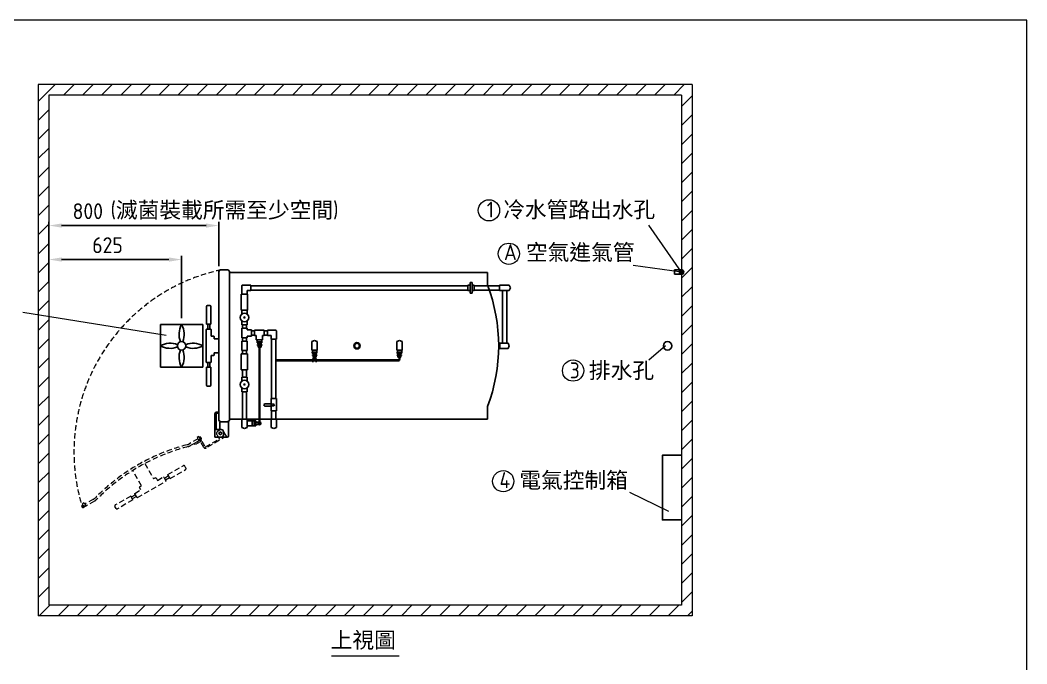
# Model space of a CAD drawing. Header units: millimetres. Extents: x -207083 to -195363, y -25146 to -16906.
# Drawn here: x -200104 to -195363, y -19936 to -16906 of the extents above; entities that cross this region are included whole.
import ezdxf

# ---------------------------------------------------------------- set-up
doc = ezdxf.new("R2010")
doc.units = ezdxf.units.MM
doc.linetypes.add('HIDDEN', pattern=[9.525, 6.35, -3.175])
doc.layers.get('0').update_dxf_attribs({"lineweight": 25})
for name, color, linetype, lineweight in [('D', 3, 'Continuous', 13), ('F', 7, 'Continuous', 15), ('H', 2, 'HIDDEN', 15), ('S', 4, 'Continuous', 15)]:
    doc.layers.add(name, color=color, linetype=linetype, lineweight=lineweight)
doc.styles.get("Standard").update_dxf_attribs({"font": 'KAIU.TTF'})
doc.styles.add('STU25', font='isocp2.shx')
doc.dimstyles.new('STU25', dxfattribs={"dimscale": 30, "dimtxt": 2.5, "dimasz": 2, "dimexe": 0.6, "dimexo": 1, "dimgap": 1, "dimtad": 1, "dimdsep": 46, "dimtxsty": 'STU25', "dimcen": 2, "dimazin": 2, "dimtfac": 1, "dimtmove": 0, "dimatfit": 3, "dimfxl": 0, "dimtolj": 1, "dimtzin": 0, "dimarcsym": 0})

# ---------------------------------------------------------------- blocks, each defined once
blk = doc.blocks.new('*D6')
at = {"layer": 'D', "color": 0, "linetype": 'Continuous', "lineweight": -2}
for p, q in [((-199968.8, -18113.1), (-199968.8, -18014.5)), ((-199343.8, -18308.6), (-199343.8, -18014.5)), ((-199403.8, -18032.5), (-199908.8, -18032.5))]:
    blk.add_line(p, q, dxfattribs=at)
at = {"layer": 'D', "color": 0}
for points in [[(-199908.8, -18022.5), (-199908.8, -18042.5), (-199968.8, -18032.5)], [(-199403.8, -18042.5), (-199403.8, -18022.5), (-199343.8, -18032.5)]]:
    blk.add_solid(points, dxfattribs=at)
at = {"layer": 'Defpoints', "color": 0}
for p in [(-199968.8, -18032.5), (-199968.8, -18143.1), (-199343.8, -18338.6)]:
    blk.add_point(p, dxfattribs=at)
at = {"layer": 'D', "color": 0, "insert": (-199692.6, -17965), "char_height": 75, "attachment_point": 5, "style": 'STU25'}
blk.add_mtext('\\A1;625', dxfattribs=at)
blk = doc.blocks.new('*D15')
at = {"layer": 'D', "color": 0, "lineweight": -2}
for p, q in [((-199968.8, -18143.1), (-199968.8, -17854.6)), ((-199228.8, -17872.6), (-199908.8, -17872.6)), ((-199168.8, -18063.6), (-199168.8, -17854.6))]:
    blk.add_line(p, q, dxfattribs=at)
at = {"layer": 'D', "color": 0}
for points in [[(-199908.8, -17862.6), (-199908.8, -17882.6), (-199968.8, -17872.6)], [(-199228.8, -17882.6), (-199228.8, -17862.6), (-199168.8, -17872.6)]]:
    blk.add_solid(points, dxfattribs=at)
at = {"layer": 'Defpoints', "color": 0}
for p in [(-199968.8, -17872.6), (-199168.8, -18093.6), (-199968.8, -18173.1)]:
    blk.add_point(p, dxfattribs=at)
at = {"layer": 'D', "color": 0, "insert": (-199785.6, -17805.1), "char_height": 75, "attachment_point": 5, "style": 'STU25'}
blk.add_mtext('\\A1;800', dxfattribs=at)

msp = doc.modelspace()

# ---------------------------------------------------------------- hatches: boundary and pattern name
msp.add_hatch(color=256).paths.add_polyline_path([(-196978.959, -18091.431, 1), (-197000.48, -18091.431, 1)])
at = {"layer": 'H', "linetype": 'HIDDEN', "ltscale": 5}
h = msp.add_hatch(dxfattribs=at)
h.set_pattern_fill('ANSI31', color=256, scale=20, style=0)
h.set_pattern_definition([(45, (13017.92, -110.78), (-44.90128, 44.90128), [])])
h.paths.add_polyline_path([(-200018.793, -17209.061), (-200018.793, -19709.061), (-196939.719, -19709.061), (-196939.719, -17209.061)])
h.paths.add_polyline_path([(-199968.793, -19659.061), (-199968.793, -17259.061), (-196989.719, -17259.061), (-196989.719, -19659.061)], flags=16)

# ---------------------------------------------------------------- linework, layer by layer
at = {"linetype": 'Continuous'}
for p, q in [((-199168.789, -18106.061), (-199168.789, -18093.561)), ((-199155.789, -18080.561), (-199130.789, -18080.561)), ((-197022.094, -18081.431), (-196989.719, -18081.431)), ((-197022.094, -18081.431), (-197022.094, -18101.431)), ((-197022.094, -18101.431), (-196989.719, -18101.431)), ((-199060.293, -18195.628), (-199060.293, -18155.561)), ((-199018.178, -18153.561), (-199058.293, -18153.561)), ((-199018.178, -18156.061), (-199018.178, -18153.561)), ((-199018.178, -18178.561), (-199018.178, -18153.561)), ((-197995.513, -18156.061), (-199018.178, -18156.061)), ((-197985.513, -18153.561), (-197995.513, -18153.561)), ((-197995.513, -18153.561), (-197995.513, -18178.561)), ((-197985.513, -18191.061), (-197985.513, -18141.061)), ((-197975.513, -18141.061), (-197985.513, -18141.061)), ((-197985.513, -18153.561), (-197985.513, -18178.561)), ((-197975.513, -18191.061), (-197975.513, -18141.061)), ((-197975.513, -18153.561), (-197975.513, -18178.561)), ((-197965.513, -18153.561), (-197975.513, -18153.561)), ((-197965.513, -18153.561), (-197965.513, -18178.561)), ((-197845.988, -18156.061), (-197965.513, -18156.061)), ((-197845.988, -18153.561), (-197845.988, -18178.561)), ((-197800.489, -18153.561), (-197845.988, -18153.561)), ((-197795.489, -18166.061), (-197800.489, -18153.561)), ((-199035.293, -18195.628), (-199035.293, -18178.561)), ((-199035.293, -18178.561), (-199018.178, -18178.561)), ((-197995.513, -18176.061), (-199018.178, -18176.061)), ((-197985.513, -18178.561), (-197995.513, -18178.561)), ((-197975.513, -18191.061), (-197985.513, -18191.061)), ((-197965.513, -18178.561), (-197975.513, -18178.561)), ((-197845.988, -18176.061), (-197965.513, -18176.061)), ((-197845.988, -18178.561), (-197800.489, -18178.561)), ((-197831.958, -18426.061), (-197831.958, -18178.561)), ((-197811.958, -18426.061), (-197811.958, -18178.561)), ((-197800.489, -18178.561), (-197795.489, -18166.061)), ((-199226.753, -18337.377), (-199226.753, -18253.65)), ((-199221.753, -18248.65), (-199210.753, -18248.65)), ((-199205.753, -18337.377), (-199205.753, -18253.65)), ((-199060.293, -18270.628), (-199060.293, -18289.525)), ((-199035.293, -18289.525), (-199035.293, -18270.628)), ((-199243.793, -18338.561), (-199443.793, -18338.561)), ((-199443.793, -18338.561), (-199443.793, -18538.561)), ((-199243.793, -18338.561), (-199243.793, -18538.561)), ((-199226.753, -18337.377), (-199205.753, -18337.377)), ((-199221.003, -18359.811), (-199221.003, -18337.377)), ((-199211.503, -18359.811), (-199211.503, -18337.377)), ((-199060.293, -18320.75), (-199060.293, -18340.138)), ((-199060.293, -18340.138), (-199035.293, -18340.138)), ((-199057.793, -18340.138), (-199057.793, -18355.673)), ((-199037.793, -18340.138), (-199037.793, -18355.673)), ((-199035.293, -18340.138), (-199035.293, -18320.75)), ((-199226.253, -18359.811), (-199227.753, -18361.311)), ((-199227.753, -18361.311), (-199227.753, -18515.811)), ((-199226.253, -18359.811), (-199206.253, -18359.811)), ((-199206.253, -18359.811), (-199204.753, -18361.311)), ((-199204.753, -18361.311), (-199204.753, -18393.561)), ((-199204.753, -18393.561), (-199191.253, -18393.561)), ((-199189.753, -18395.061), (-199191.253, -18393.561)), ((-199189.753, -18395.061), (-199189.753, -18406.061)), ((-199060.293, -18355.673), (-199035.293, -18355.673)), ((-199060.293, -18400.673), (-199060.293, -18355.673)), ((-199035.293, -18363.173), (-199035.293, -18355.673)), ((-199015.293, -18363.173), (-199035.293, -18363.173)), ((-199035.293, -18393.173), (-199035.293, -18400.673)), ((-199015.293, -18393.173), (-199035.293, -18393.173)), ((-199015.293, -18393.173), (-199015.293, -18363.173)), ((-198999.904, -18368.173), (-199015.293, -18368.173)), ((-198999.904, -18388.173), (-199015.293, -18388.173)), ((-198999.904, -18365.673), (-198954.904, -18365.673)), ((-198999.904, -18365.673), (-198999.904, -18390.673)), ((-198992.404, -18390.673), (-198999.904, -18390.673)), ((-198992.404, -18410.673), (-198992.404, -18390.673)), ((-198962.404, -18410.673), (-198962.404, -18390.673)), ((-198962.404, -18390.673), (-198954.904, -18390.673)), ((-198954.904, -18365.673), (-198954.904, -18390.673)), ((-198939.516, -18368.173), (-198954.904, -18368.173)), ((-198939.516, -18388.173), (-198954.904, -18388.173)), ((-198939.516, -18365.673), (-198899.449, -18365.673)), ((-198939.516, -18390.673), (-198922.449, -18390.673)), ((-198922.449, -18390.673), (-198922.449, -18407.787)), ((-198897.449, -18407.787), (-198897.449, -18367.673)), ((-199189.753, -18406.061), (-199168.789, -18406.061)), ((-199060.293, -18400.673), (-199035.293, -18400.673)), ((-199060.293, -18416.061), (-199060.293, -18461.061)), ((-199060.293, -18416.061), (-199035.293, -18416.061)), ((-199057.793, -18416.061), (-199057.793, -18400.673)), ((-199037.793, -18416.061), (-199037.793, -18400.673)), ((-199035.293, -18461.061), (-199035.293, -18416.061)), ((-198992.404, -18410.673), (-198962.404, -18410.673)), ((-198922.449, -18407.787), (-198897.449, -18407.787)), ((-198919.949, -18687.244), (-198919.949, -18407.787)), ((-198899.949, -18407.787), (-198897.449, -18407.787)), ((-198899.949, -18687.244), (-198899.949, -18407.787)), ((-198717.793, -18413.561), (-198730.293, -18418.561)), ((-198730.293, -18418.561), (-198730.293, -18458.561)), ((-198705.293, -18418.561), (-198717.793, -18413.561)), ((-198705.293, -18458.561), (-198705.293, -18418.561)), ((-198317.793, -18413.561), (-198330.293, -18418.561)), ((-198330.293, -18418.561), (-198330.293, -18458.561)), ((-198305.293, -18418.561), (-198317.793, -18413.561)), ((-198305.293, -18458.561), (-198305.293, -18418.561)), ((-197845.413, -18426.061), (-197845.413, -18451.061)), ((-197805.413, -18426.061), (-197845.413, -18426.061)), ((-197845.413, -18448.561), (-197845.413, -18428.561)), ((-197800.413, -18438.561), (-197805.413, -18426.061)), ((-197805.413, -18451.061), (-197800.413, -18438.561)), ((-199191.253, -18483.561), (-199204.753, -18483.561)), ((-199204.753, -18483.561), (-199204.753, -18515.811)), ((-199189.753, -18482.061), (-199191.253, -18483.561)), ((-199168.789, -18471.061), (-199189.753, -18471.061)), ((-199189.753, -18482.061), (-199189.753, -18471.061)), ((-199060.293, -18461.061), (-199035.293, -18461.061)), ((-199057.793, -18461.061), (-199057.793, -18476.061)), ((-199037.793, -18461.061), (-199037.793, -18476.061)), ((-198730.293, -18458.561), (-198705.293, -18458.561)), ((-198330.293, -18458.561), (-198305.293, -18458.561)), ((-197845.413, -18451.061), (-197805.413, -18451.061)), ((-199243.793, -18538.561), (-199443.793, -18538.561)), ((-199226.253, -18517.311), (-199227.753, -18515.811)), ((-199206.253, -18517.311), (-199226.253, -18517.311)), ((-199221.003, -18517.311), (-199221.003, -18539.746)), ((-199211.503, -18517.311), (-199211.503, -18539.746)), ((-199206.253, -18517.311), (-199204.753, -18515.811)), ((-199226.753, -18539.746), (-199226.753, -18623.472)), ((-199226.753, -18539.746), (-199205.753, -18539.746)), ((-199205.753, -18539.746), (-199205.753, -18623.472)), ((-199060.293, -18585.571), (-199060.293, -18604.959)), ((-199060.293, -18585.571), (-199035.293, -18585.571)), ((-199057.793, -18551.061), (-199057.793, -18585.571)), ((-199037.793, -18551.061), (-199037.793, -18585.571)), ((-199035.293, -18604.959), (-199035.293, -18585.571)), ((-199221.753, -18628.472), (-199210.753, -18628.472)), ((-199060.293, -18636.184), (-199060.293, -18655.571)), ((-199060.293, -18655.571), (-199035.293, -18655.571)), ((-199057.793, -18655.571), (-199057.793, -18783.561)), ((-199037.793, -18655.571), (-199037.793, -18783.561)), ((-199035.293, -18655.571), (-199035.293, -18636.184)), ((-198922.449, -18687.244), (-198922.449, -18744.875)), ((-198922.449, -18687.244), (-198897.449, -18687.244)), ((-198897.449, -18744.875), (-198897.449, -18687.244)), ((-199187.289, -18868.155), (-199187.289, -18758.155)), ((-199181.289, -18758.155), (-199181.289, -18833.155)), ((-199179.289, -18750.155), (-199168.789, -18750.155)), ((-199168.789, -18756.155), (-199179.289, -18756.155)), ((-199168.789, -18771.061), (-199168.789, -18783.561)), ((-198922.449, -18744.875), (-198897.449, -18744.875)), ((-198919.949, -18744.875), (-198919.949, -18783.561)), ((-198899.949, -18744.875), (-198899.949, -18783.561)), ((-199155.789, -18796.561), (-199130.789, -18796.561)), ((-199035.293, -18783.518), (-199060.293, -18783.518)), ((-199060.293, -18783.518), (-199060.293, -18823.518)), ((-199060.293, -18823.518), (-199047.793, -18828.518)), ((-199047.793, -18828.518), (-199035.293, -18823.518)), ((-199035.293, -18823.518), (-199035.293, -18783.518)), ((-199010.911, -18791.018), (-199035.293, -18791.018)), ((-199035.293, -18816.018), (-199010.911, -18816.018)), ((-199010.911, -18816.018), (-199010.911, -18791.018)), ((-199002.365, -18816.018), (-199002.365, -18791.018)), ((-198993.967, -18816.018), (-198993.967, -18791.018)), ((-198922.449, -18783.518), (-198922.449, -18823.518)), ((-198897.449, -18783.518), (-198922.449, -18783.518)), ((-198922.449, -18823.518), (-198909.949, -18828.518)), ((-198909.949, -18828.518), (-198897.449, -18823.518)), ((-198897.449, -18823.518), (-198897.449, -18783.518)), ((-199157.289, -18833.155), (-199187.289, -18833.155)), ((-199147.289, -18858.155), (-199147.289, -18843.155))]:
    msp.add_line(p, q, dxfattribs=at)
for p, q in [((-199168.789, -18771.061), (-199168.789, -18106.061)), ((-199117.789, -18093.561), (-199117.789, -18783.561)), ((-199117.789, -18093.561), (-197903.559, -18093.561)), ((-199117.789, -18093.561), (-199117.789, -18783.561)), ((-197903.559, -18152.272), (-197903.559, -18093.561)), ((-199032.793, -18195.628), (-199062.793, -18195.628)), ((-199062.793, -18270.628), (-199062.793, -18195.628)), ((-199032.793, -18270.628), (-199032.793, -18195.628)), ((-199032.793, -18270.628), (-199062.793, -18270.628)), ((-198939.516, -18365.673), (-198939.516, -18390.673)), ((-198939.516, -18368.173), (-198939.516, -18388.173)), ((-199168.789, -18406.061), (-199168.789, -18471.061)), ((-198988.404, -18420.276), (-198988.404, -18425.276)), ((-198988.404, -18420.276), (-198965.404, -18420.276)), ((-198988.404, -18425.276), (-198965.404, -18425.276)), ((-198987.404, -18410.673), (-198967.404, -18410.673)), ((-198987.404, -18420.276), (-198987.404, -18410.673)), ((-198987.017, -18433.12), (-198966.645, -18433.12)), ((-198987.017, -18433.12), (-198987.017, -18437.042)), ((-198987.017, -18437.042), (-198966.645, -18437.042)), ((-198985.404, -18425.276), (-198985.404, -18429.198)), ((-198985.404, -18429.198), (-198968.404, -18429.198)), ((-198984.017, -18440.964), (-198969.645, -18440.964)), ((-198984.017, -18440.964), (-198984.017, -18444.885)), ((-198981.404, -18429.198), (-198981.404, -18433.12)), ((-198981.404, -18437.042), (-198981.404, -18440.964)), ((-198972.404, -18429.198), (-198972.404, -18433.12)), ((-198972.404, -18437.042), (-198972.404, -18440.964)), ((-198969.645, -18440.964), (-198969.645, -18444.885)), ((-198968.404, -18425.276), (-198968.404, -18429.198)), ((-198966.645, -18433.12), (-198966.645, -18437.042)), ((-198966.404, -18420.276), (-198966.404, -18410.673)), ((-198965.404, -18420.276), (-198965.404, -18425.276)), ((-199062.793, -18551.061), (-199062.793, -18476.061)), ((-199032.793, -18476.061), (-199062.793, -18476.061)), ((-199032.793, -18551.061), (-199032.793, -18476.061)), ((-198984.017, -18444.885), (-198969.645, -18444.885)), ((-198978.831, -18444.885), (-198978.831, -18803.518)), ((-198974.831, -18444.885), (-198974.831, -18803.518)), ((-198729.293, -18468.165), (-198729.293, -18473.165)), ((-198729.293, -18468.165), (-198706.293, -18468.165)), ((-198729.293, -18473.165), (-198706.293, -18473.165)), ((-198727.905, -18481.008), (-198727.905, -18484.93)), ((-198727.905, -18481.008), (-198707.534, -18481.008)), ((-198727.905, -18484.93), (-198707.534, -18484.93)), ((-198727.793, -18468.165), (-198727.793, -18458.561)), ((-198727.793, -18458.561), (-198707.793, -18458.561)), ((-198726.293, -18473.165), (-198726.293, -18477.087)), ((-198726.293, -18477.087), (-198709.293, -18477.087)), ((-198724.905, -18488.852), (-198724.905, -18492.774)), ((-198724.905, -18488.852), (-198710.534, -18488.852)), ((-198722.293, -18477.087), (-198722.293, -18481.008)), ((-198722.293, -18484.93), (-198722.293, -18488.852)), ((-198713.293, -18477.087), (-198713.293, -18481.008)), ((-198713.293, -18484.93), (-198713.293, -18488.852)), ((-198710.534, -18488.852), (-198710.534, -18492.774)), ((-198709.293, -18473.165), (-198709.293, -18477.087)), ((-198707.534, -18481.008), (-198707.534, -18484.93)), ((-198706.793, -18468.165), (-198706.793, -18458.561)), ((-198706.293, -18468.165), (-198706.293, -18473.165)), ((-198329.293, -18468.165), (-198329.293, -18473.165)), ((-198329.293, -18468.165), (-198306.293, -18468.165)), ((-198329.293, -18473.165), (-198306.293, -18473.165)), ((-198327.905, -18481.008), (-198327.905, -18484.93)), ((-198327.905, -18481.008), (-198307.534, -18481.008)), ((-198327.905, -18484.93), (-198307.534, -18484.93)), ((-198327.793, -18458.561), (-198307.793, -18458.561)), ((-198327.793, -18468.165), (-198327.793, -18458.561)), ((-198326.293, -18473.165), (-198326.293, -18477.087)), ((-198326.293, -18477.087), (-198309.293, -18477.087)), ((-198324.905, -18488.852), (-198324.905, -18492.774)), ((-198324.905, -18488.852), (-198310.534, -18488.852)), ((-198322.293, -18477.087), (-198322.293, -18481.008)), ((-198322.293, -18484.93), (-198322.293, -18488.852)), ((-198313.293, -18477.087), (-198313.293, -18481.008)), ((-198313.293, -18484.93), (-198313.293, -18488.852)), ((-198310.534, -18488.852), (-198310.534, -18492.774)), ((-198309.293, -18473.165), (-198309.293, -18477.087)), ((-198307.534, -18481.008), (-198307.534, -18484.93)), ((-198306.793, -18468.165), (-198306.793, -18458.561)), ((-198306.293, -18468.165), (-198306.293, -18473.165)), ((-198728.815, -18504.99), (-198899.949, -18504.99)), ((-198728.815, -18508.99), (-198899.949, -18508.99)), ((-198728.815, -18512.176), (-198728.815, -18501.805)), ((-198728.815, -18501.805), (-198722.979, -18501.805)), ((-198728.815, -18512.176), (-198722.979, -18512.176)), ((-198724.905, -18492.774), (-198710.534, -18492.774)), ((-198722.979, -18512.176), (-198722.979, -18501.805)), ((-198722.979, -18503.99), (-198720.793, -18503.99)), ((-198722.979, -18504.072), (-198722.979, -18509.909)), ((-198722.979, -18509.99), (-198712.607, -18509.99)), ((-198722.905, -18492.774), (-198712.534, -18492.774)), ((-198722.905, -18492.774), (-198722.905, -18498.611)), ((-198722.905, -18498.611), (-198712.534, -18498.611)), ((-198720.793, -18503.99), (-198720.793, -18498.611)), ((-198714.793, -18503.99), (-198714.793, -18498.611)), ((-198714.793, -18503.99), (-198712.607, -18503.99)), ((-198706.771, -18501.805), (-198712.607, -18501.805)), ((-198712.607, -18512.176), (-198712.607, -18501.805)), ((-198712.607, -18504.072), (-198712.607, -18509.909)), ((-198706.771, -18512.176), (-198712.607, -18512.176)), ((-198712.534, -18492.774), (-198712.534, -18498.611)), ((-198706.771, -18512.176), (-198706.771, -18501.805)), ((-198706.771, -18504.99), (-198322.793, -18504.99)), ((-198706.771, -18508.99), (-198322.793, -18508.99)), ((-198324.905, -18492.774), (-198310.534, -18492.774)), ((-198319.793, -18501.99), (-198319.793, -18492.774)), ((-198315.793, -18501.99), (-198315.793, -18492.774)), ((-199032.793, -18551.061), (-199062.793, -18551.061)), ((-198950.498, -18711.917), (-198922.449, -18711.917)), ((-198950.498, -18721.888), (-198922.449, -18721.888)), ((-198922.449, -18711.917), (-198909.949, -18713.458)), ((-198922.449, -18721.888), (-198909.949, -18720.347)), ((-197903.559, -18724.851), (-197903.559, -18783.561)), ((-199163.289, -18796.561), (-199123.289, -18796.561)), ((-199163.289, -18796.561), (-199163.289, -18815.155)), ((-199163.289, -18830.824), (-199163.289, -18815.155)), ((-199163.289, -18820.155), (-199163.289, -18830.393)), ((-199123.289, -18796.561), (-199123.289, -18862.155)), ((-199123.289, -18820.155), (-199123.289, -18862.155)), ((-199117.789, -18783.561), (-197903.559, -18783.561)), ((-199010.911, -18792.018), (-199002.365, -18792.018)), ((-199010.911, -18815.018), (-199002.365, -18815.018)), ((-199002.365, -18791.018), (-198993.967, -18791.018)), ((-199002.365, -18816.018), (-198993.967, -18816.018)), ((-198979.784, -18798.285), (-198993.967, -18798.285)), ((-198979.784, -18808.751), (-198993.967, -18808.751)), ((-199129.289, -18868.155), (-199187.289, -18868.155))]:
    msp.add_line(p, q)
msp.add_lwpolyline([(-198978.831, -18797.734), (-198982.84, -18800.049), (-198982.84, -18806.987), (-198976.831, -18810.456), (-198970.822, -18806.987), (-198970.822, -18800.049), (-198974.831, -18797.734)])
msp.add_lwpolyline([(-196989.719, -18953.518), (-197079.317, -18953.518), (-197079.317, -19258.207), (-196989.719, -19258.207)], dxfattribs=at)
for centre, radius in [((-196989.719, -18091.431), 10.761), ((-199047.793, -18305.138), 20), ((-199047.793, -18305.138), 3), ((-199343.793, -18438.561), 20), ((-199343.793, -18438.561), 20), ((-199343.793, -18438.561), 20), ((-199343.793, -18438.561), 20), ((-198517.793, -18438.561), 15), ((-198517.793, -18438.561), 11.88), ((-197054.719, -18438.561), 20), ((-199047.793, -18620.571), 20), ((-199047.793, -18620.571), 3), ((-198909.949, -18716.902), 3.445), ((-199161.289, -18850.655), 6.45), ((-199161.289, -18850.655), 6.45)]:
    msp.add_circle(centre, radius)
for centre, radius, start, end in [((-199155.789, -18093.561), 13, 90, 180), ((-199130.789, -18093.561), 13, 0, 90), ((-199058.293, -18155.561), 2, 90, 180), ((-199221.753, -18253.65), 5, 90, 180), ((-199210.753, -18253.65), 5, 0, 90), ((-198899.449, -18367.673), 2, 0, 90), ((-199221.753, -18623.472), 5, 180, 270), ((-199210.753, -18623.472), 5, 270, 0), ((-199179.289, -18758.155), 8, 90, 180), ((-199179.289, -18758.155), 2, 90, 180), ((-199155.789, -18783.561), 13, 180, 270), ((-199130.789, -18783.561), 13, 270, 0), ((-199157.289, -18843.155), 10, 0, 90), ((-199157.289, -18858.155), 10, 270, 0)]:
    msp.add_arc(centre, radius, start, end, dxfattribs=at)
at = {"lineweight": -3}
msp.add_arc((-198648.084, -18438.561), 797.671, 338.966919, 21.033081, dxfattribs=at)
for centre, radius, start, end in [((-199262.768, -18384.437), 93.11, 150.481802, 201.977032), ((-199424.817, -18384.437), 93.11, 338.022968, 29.518198), ((-199397.917, -18519.586), 93.11, 68.022968, 119.518198), ((-199397.917, -18357.537), 93.11, 240.481802, 291.977032), ((-199289.668, -18519.586), 93.11, 60.481802, 111.977032), ((-199289.668, -18357.537), 93.11, 248.022968, 299.518198), ((-199262.768, -18492.686), 93.11, 158.022968, 209.518198), ((-199424.817, -18492.686), 93.11, 330.481802, 21.977032), ((-198322.793, -18501.99), 3, 270, 0), ((-198322.793, -18501.99), 7, 270, 0), ((-198950.878, -18716.902), 5, 85.647201, 274.352799), ((-198976.831, -18803.518), 2, 180, 0), ((-199166.289, -18830.824), 3, 309.034435, 0), ((-199129.289, -18862.155), 6, 270, 0)]:
    msp.add_arc(centre, radius, start, end)
at = {"layer": 'D'}
for p, q in [((-196989.719, -18091.431), (-197142.682, -17870.857)), ((-196989.719, -18091.431), (-197216.416, -18059.968)), ((-200092.177, -18280.999), (-199417.222, -18388.81)), ((-197234.108, -19127.662), (-197050.259, -19216.6)), ((-198638.609, -19898.141), (-198319.903, -19898.141))]:
    msp.add_line(p, q, dxfattribs=at)
at = {"layer": 'D', "linetype": 'Continuous'}
msp.add_line((-197064.155, -18438.561), (-197142.954, -18506.558), dxfattribs=at)
at = {"layer": 'D'}
for centre in [(-197896.332, -17800.964), (-197802.586, -18005.252), (-197500.016, -18555.203), (-197829.162, -19075.833)]:
    msp.add_circle(centre, 50, dxfattribs=at)
at = {"layer": 'F', "color": 6}
msp.add_lwpolyline([(-207082.855, -16905.721), (-207082.855, -25145.721), (-195362.855, -25145.721), (-195362.855, -16905.721)], close=True, dxfattribs=at)
msp.add_lwpolyline([(-207082.855, -16905.721), (-207082.855, -25145.721), (-195362.855, -25145.721), (-195362.855, -16905.721)], close=True, dxfattribs=at)
at = {"layer": 'H', "ltscale": 4}
for p, q in [((-199262.826, -18865.975), (-199270.62, -18870.475)), ((-199270.62, -18870.475), (-199264.986, -18882.234)), ((-199255.46, -18876.734), (-199262.826, -18865.975)), ((-199254.129, -18869.037), (-199259.326, -18872.037)), ((-199249.763, -18874.6), (-199252.763, -18869.403)), ((-199133.134, -18864.421), (-199228.397, -18919.421)), ((-199178.445, -18855.94), (-199163.445, -18881.921)), ((-199161.794, -18834.78), (-199174.785, -18842.28)), ((-199133.134, -18864.421), (-199148.134, -18838.44)), ((-199267.12, -18876.537), (-199307.304, -18899.738)), ((-199250.861, -18878.698), (-199302.304, -18908.398)), ((-199260.057, -18884.584), (-199284.306, -18898.584)), ((-199284.306, -18898.584), (-199281.306, -18903.78)), ((-199257.057, -18889.78), (-199281.306, -18903.78)), ((-199267.12, -18876.537), (-199264.986, -18882.234)), ((-199255.46, -18876.734), (-199264.986, -18882.234)), ((-199259.326, -18872.037), (-199255.46, -18876.734)), ((-199239.325, -18916.493), (-199254.325, -18890.512)), ((-199249.129, -18887.512), (-199234.129, -18913.493)), ((-199231.397, -18914.225), (-199166.445, -18876.725)), ((-199517.498, -18992.87), (-199475.795, -19065.101)), ((-199408.312, -19044.615), (-199335.803, -19002.752)), ((-199323.473, -19014.108), (-199328.973, -19004.582)), ((-199532.087, -19097.601), (-199573.789, -19025.37)), ((-199466.269, -19059.601), (-199475.795, -19065.101)), ((-199466.269, -19059.601), (-199464.22, -19060.15)), ((-199464.22, -19060.15), (-199457.47, -19071.842)), ((-199457.47, -19071.842), (-199429.54, -19055.717)), ((-199427.491, -19056.266), (-199429.54, -19055.717)), ((-199427.491, -19056.266), (-199417.491, -19073.586)), ((-199424.866, -19060.812), (-199405.437, -19049.595)), ((-199420.116, -19069.04), (-199400.687, -19057.822)), ((-199397.812, -19062.802), (-199408.312, -19044.615)), ((-199397.812, -19062.802), (-199325.303, -19020.939)), ((-199551.841, -19152.885), (-199418.04, -19075.635)), ((-199541.613, -19103.101), (-199542.162, -19105.15)), ((-199535.412, -19116.842), (-199542.162, -19105.15)), ((-199541.613, -19103.101), (-199532.087, -19097.601)), ((-199417.491, -19073.586), (-199418.04, -19075.635)), ((-199583.569, -19145.8), (-199656.079, -19187.663)), ((-199573.069, -19163.987), (-199583.569, -19145.8)), ((-199561.265, -19139.562), (-199580.694, -19150.78)), ((-199556.515, -19147.79), (-199575.944, -19159.007)), ((-199563.89, -19135.016), (-199563.341, -19132.967)), ((-199553.89, -19152.336), (-199563.89, -19135.016)), ((-199563.341, -19132.967), (-199535.412, -19116.842)), ((-199553.89, -19152.336), (-199551.841, -19152.885)), ((-199810.082, -19198.1), (-199813.082, -19192.903)), ((-199807.52, -19188.537), (-199812.716, -19191.537)), ((-199803.225, -19177.975), (-199811.02, -19182.475)), ((-199805.386, -19194.234), (-199811.02, -19182.475)), ((-199807.52, -19188.537), (-199805.386, -19194.234)), ((-199754.541, -19169.497), (-199805.984, -19199.198)), ((-199805.386, -19194.234), (-199795.859, -19188.734)), ((-199803.225, -19177.975), (-199795.859, -19188.734)), ((-199759.541, -19160.837), (-199799.725, -19184.037)), ((-199799.725, -19184.037), (-199795.859, -19188.734)), ((-199652.409, -19204.02), (-199657.909, -19194.493)), ((-199573.069, -19163.987), (-199645.579, -19205.85))]:
    msp.add_line(p, q, dxfattribs=at)
for centre, radius, start, end in [((-198973.788, -18938.479), 877.01, 101.977361, 197.46728), ((-199253.629, -18869.903), 1, 30, 120), ((-199169.785, -18850.94), 10, 120, 210), ((-199156.794, -18843.44), 10, 30, 120), ((-199077.725, -19819.578), 946.395, 104.730164, 135.269836), ((-199072.725, -19828.239), 946.395, 104.730164, 135.269836), ((-199329.804, -18860.767), 45, 284.730164, 300), ((-199324.804, -18869.427), 45, 284.730164, 300), ((-199256.057, -18891.512), 8, 30, 120), ((-199256.057, -18891.512), 2, 30, 120), ((-199252.361, -18876.1), 3, 300, 30), ((-199232.397, -18912.493), 8, 210, 300), ((-199232.397, -18912.493), 2, 210, 300), ((-199333.303, -19007.082), 5, 30, 120), ((-199327.803, -19016.608), 5, 300, 30), ((-199782.041, -19121.866), 45, 300, 315.269836), ((-199812.216, -19192.403), 1, 120, 210), ((-199807.484, -19196.6), 3, 210, 300), ((-199777.041, -19130.526), 45, 300, 315.269836), ((-199653.579, -19191.993), 5, 120, 210), ((-199648.079, -19201.52), 5, 210, 300)]:
    msp.add_arc(centre, radius, start, end, dxfattribs=at)
at = {"layer": 'S', "linetype": 'Continuous'}
for p, q in [((-196939.719, -17209.061), (-200018.793, -17209.061)), ((-200018.793, -17209.061), (-200018.793, -19709.061)), ((-196939.719, -17209.061), (-196939.719, -19709.061)), ((-196989.719, -17259.061), (-199968.793, -17259.061)), ((-199968.793, -17259.061), (-199968.793, -19659.061)), ((-196989.719, -17259.061), (-196989.719, -19659.061)), ((-196989.719, -19659.061), (-199968.793, -19659.061)), ((-196939.719, -19709.061), (-200018.793, -19709.061))]:
    msp.add_line(p, q, dxfattribs=at)

# ---------------------------------------------------------------- texts
at = {"layer": 'D', "color": 11, "char_height": 75, "attachment_point": 1}
for s, insert in [('{\\Fisocp2.shx;\\C3;(\\f標楷體|b0|i0|c136|p65;滅菌裝載所需至少空間\\Fisocp2.shx;)}', (-199678.379, -17761.538)), ('{\\Fisocp2.shx;\\C3;1 \\f標楷體|b0|i0|c136|p65;冷水管路出水孔}', (-197906.378, -17759.884)), ('{\\Fisocp2.shx;\\C3;A \\f標楷體|b0|i0|c136|p65;空氣進氣管}', (-197825.757, -17960.424)), ('上視圖', (-198641.784, -19785.792))]:
    msp.add_mtext(s, dxfattribs=dict(at, insert=insert))
at = {"layer": 'D', "color": 11, "char_height": 75, "attachment_point": 1, "style": 'STU25'}
for s, insert in [('{\\C3;3 \\f標楷體|b0|i0|c136|p65;排水孔}', (-197515.77, -18516.587)), ('{\\C3;4 \\f標楷體|b0|i0|c136|p65;電氣控制箱}', (-197846.624, -19033.322))]:
    msp.add_mtext(s, dxfattribs=dict(at, insert=insert))

# ---------------------------------------------------------------- dimensions: what is measured, and where the dimension line sits
at = {"layer": 'D'}
dim = msp.add_linear_dim(base=(-199968.793, -17872.565), p1=(-199168.789, -18093.561), p2=(-199968.793, -18173.061), dimstyle='STU25', dxfattribs=at)
dim.commit()
dim.dimension.update_dxf_attribs({"geometry": '*D15', "text_midpoint": (-199785.636, -17872.565), "dimtype": 160})
at = {"layer": 'D', "linetype": 'Continuous'}
dim = msp.add_linear_dim(base=(-199968.793, -18032.48), p1=(-199343.793, -18338.561), p2=(-199968.793, -18143.061), dimstyle='STU25', dxfattribs=at)
dim.commit()
dim.dimension.update_dxf_attribs({"geometry": '*D6', "text_midpoint": (-199692.551, -18032.48), "dimtype": 160})

doc.saveas('drawing.dxf')
